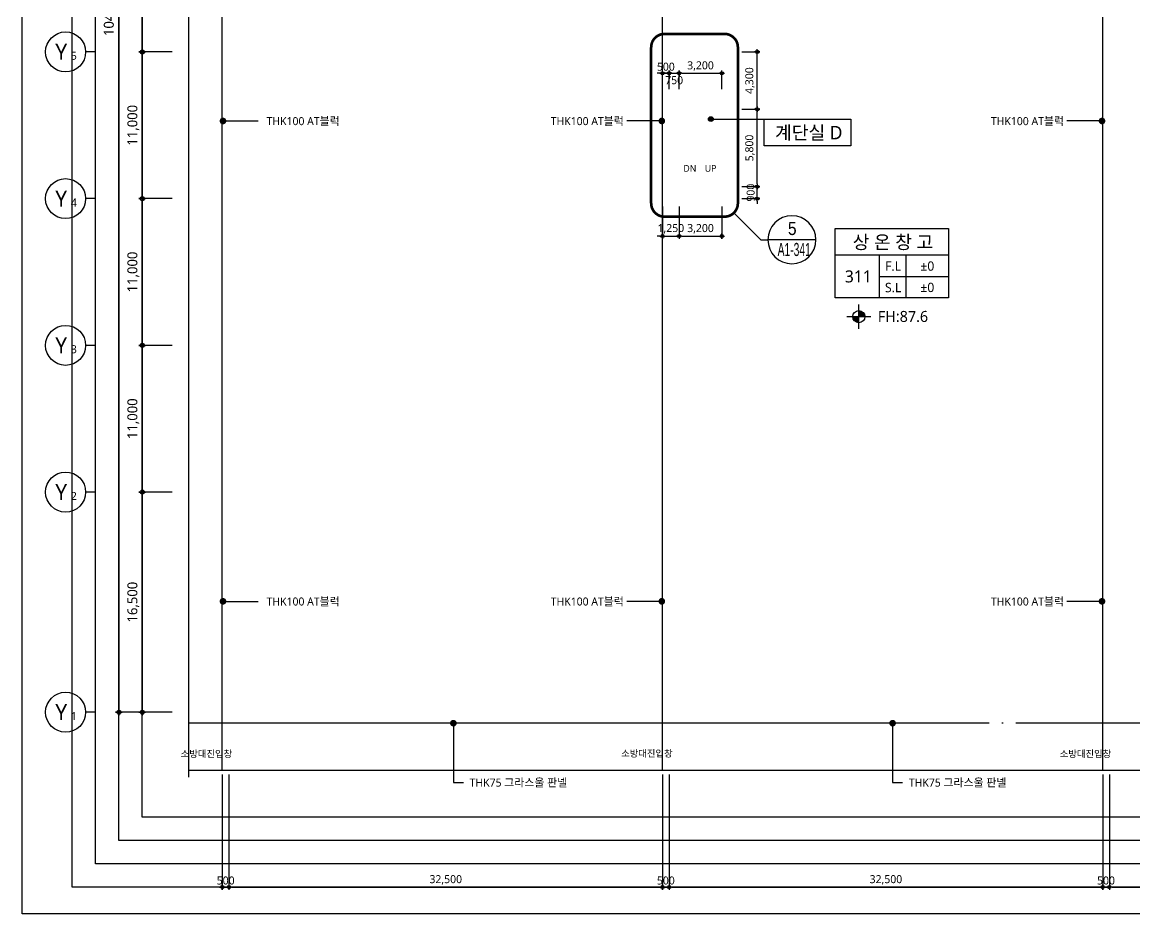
# Model space of a CAD drawing. Header units: millimetres. Extents: x 45782458 to 46215946, y 191740 to 1509539.
# Drawn here: x 46006272 to 46089677, y 623740 to 690576 of the extents above; entities that cross this region are included whole.
import ezdxf
from ezdxf.enums import TextEntityAlignment as Align

# ---------------------------------------------------------------- set-up
doc = ezdxf.new("R2010")
doc.units = ezdxf.units.MM
doc.header["$LTSCALE"] = 1000
doc.header["$MEASUREMENT"] = 0
doc.header["$PDSIZE"] = -10
doc.linetypes.add('CEN', pattern=[62, 60, -1, 0, -1])
doc.linetypes.add('SYM$0$DASHDOT', pattern=[1, 0.5, -0.25, 0, -0.25])
doc.layers.get('0').update_dxf_attribs({"linetype": 'CONTINUOUS'})
doc.layers.get('Defpoints').update_dxf_attribs({"color": 171, "linetype": 'CONTINUOUS'})
for name, color, linetype in [('Center(AR)', 30, 'CEN'), ('DIM', 7, 'CONTINUOUS'), ('LED', 7, 'CONTINUOUS'), ('NDIM', 7, 'CONTINUOUS'), ('SYM', 7, 'CONTINUOUS'), ('SYM(AXIS)', 7, 'CONTINUOUS'), ('SYMBOL', 7, 'CONTINUOUS'), ('TEXT(AXIS)', 2, 'CONTINUOUS'), ('TEXT(MIN)', 7, 'CONTINUOUS'), ('TEXT(실명)', 3, 'CONTINUOUS'), ('TEXT-기입', 6, 'CONTINUOUS'), ('TITLE', 7, 'CONTINUOUS'), ('구간정리', 6, 'CONTINUOUS'), ('구간정리-TEXT', 3, 'CONTINUOUS')]:
    doc.layers.add(name, color=color, linetype=linetype)
doc.styles.add('CGS', font='cgse', dxfattribs={"bigfont": 'cgs'})
doc.styles.add('SYM$0$ARIAL', font='arial.ttf')
doc.styles.add('SYM$0$돋움', font='', dxfattribs={"width": 0.9})
doc.styles.add('TE', font='malgun_0.ttf')
doc.styles.add('나눔바른고딕', font='NanumBarunGothic.ttf')
doc.styles.get('SYM$0$돋움').set_extended_font_data('Dotum')
doc.dimstyles.new('BA', dxfattribs={"dimscale": 500, "dimtxt": 3, "dimasz": 1, "dimexe": 1, "dimexo": 5, "dimgap": 0.9, "dimtad": 1, "dimdec": 0, "dimdsep": 46, "dimlunit": 6, "dimtxsty": 'TE', "dimblk": 'DDD', "dimcen": 2.5, "dimclrd": 256, "dimclre": 256, "dimclrt": 3, "dimazin": 2, "dimtfac": 1, "dimtdec": 0, "dimtix": 1, "dimtmove": 2, "dimatfit": 3, "dimldrblk": 'DDD', "dimfxl": 1, "dimtolj": 1, "dimtzin": 0, "dimarcsym": 2})
doc.dimstyles.new('NDIM 1200', dxfattribs={"dimscale": 500, "dimtxt": 3, "dimasz": 1, "dimexe": 2, "dimexo": 2, "dimgap": 1, "dimtad": 1, "dimdec": 0, "dimdsep": 46, "dimtxsty": 'CGS', "dimblk": 'DOT0', "dimcen": 1, "dimdle": 8, "dimclrd": 2, "dimclre": 2, "dimclrt": 2, "dimadec": 0, "dimazin": 0, "dimtfac": 1, "dimtdec": 0, "dimtix": 1, "dimtmove": 2, "dimatfit": 3, "dimldrblk": 'DOT0', "dimfxl": 1, "dimtolj": 1, "dimtzin": 0, "dimlwd": -1, "dimlwe": -1, "dimarcsym": 0})

# ---------------------------------------------------------------- blocks, each defined once
blk = doc.blocks.new('A$C2F20087E')
at = {"layer": 'SYM(AXIS)'}
blk.add_line((600, 0), (600, 300), dxfattribs=at)
blk.add_circle((600, 900), 600, dxfattribs=at)
blk = doc.blocks.new('DDD')
at = {"layer": 'DIM', "color": 0}
for p, q in [((-1, 0), (1, 0)), ((0, -1), (0, 1))]:
    blk.add_line(p, q, dxfattribs=at)
for radius in [0.6, 0.3]:
    blk.add_circle((0, 0), radius, dxfattribs=at)
blk = doc.blocks.new('*D369')
at = {"layer": 'Defpoints', "color": 0, "ltscale": 0.4, "transparency": 16777216}
for p in [(46018772, 655351), (46015272, 638851), (46018772, 638851)]:
    blk.add_point(p, dxfattribs=at)
at = {"layer": 'NDIM', "lineweight": -2, "ltscale": 0.4, "transparency": 16777216}
for p, q in [((46017522, 655351), (46015022, 655351)), ((46015272, 655101), (46015272, 639101)), ((46017522, 638851), (46015022, 638851))]:
    blk.add_line(p, q, dxfattribs=at)
at = {"layer": 'NDIM', "lineweight": -2, "ltscale": 0.4, "transparency": 16777216, "xscale": 250, "yscale": 250, "zscale": 250}
for p, rotation in [((46015272, 655351), 90), ((46015272, 638851), 270)]:
    blk.add_blockref('DDD', p, dxfattribs=dict(at, rotation=rotation))
at = {"layer": 'NDIM', "color": 3, "ltscale": 0.4, "transparency": 16777216, "insert": (46014595, 647101), "char_height": 750, "attachment_point": 5, "rotation": 90, "style": 'TE'}
blk.add_mtext('\\A1;16,500', dxfattribs=at)
blk = doc.blocks.new('*D370')
at = {"layer": 'Defpoints', "color": 0, "ltscale": 0.4, "transparency": 16777216}
for p in [(46018772, 666351), (46015272, 655351), (46018772, 655351)]:
    blk.add_point(p, dxfattribs=at)
at = {"layer": 'NDIM', "lineweight": -2, "ltscale": 0.4, "transparency": 16777216}
for p, q in [((46017522, 666351), (46015022, 666351)), ((46015272, 666101), (46015272, 655601)), ((46017522, 655351), (46015022, 655351))]:
    blk.add_line(p, q, dxfattribs=at)
at = {"layer": 'NDIM', "lineweight": -2, "ltscale": 0.4, "transparency": 16777216, "xscale": 250, "yscale": 250, "zscale": 250}
for p, rotation in [((46015272, 666351), 90), ((46015272, 655351), 270)]:
    blk.add_blockref('DDD', p, dxfattribs=dict(at, rotation=rotation))
at = {"layer": 'NDIM', "color": 3, "ltscale": 0.4, "transparency": 16777216, "insert": (46014595, 660851), "char_height": 750, "attachment_point": 5, "rotation": 90, "style": 'TE'}
blk.add_mtext('\\A1;11,000', dxfattribs=at)
blk = doc.blocks.new('*D371')
at = {"layer": 'Defpoints', "color": 0, "ltscale": 0.4, "transparency": 16777216}
for p in [(46018772, 677351), (46015272, 666351), (46018772, 666351)]:
    blk.add_point(p, dxfattribs=at)
at = {"layer": 'NDIM', "lineweight": -2, "ltscale": 0.4, "transparency": 16777216}
for p, q in [((46017522, 677351), (46015022, 677351)), ((46015272, 677101), (46015272, 666601)), ((46017522, 666351), (46015022, 666351))]:
    blk.add_line(p, q, dxfattribs=at)
at = {"layer": 'NDIM', "lineweight": -2, "ltscale": 0.4, "transparency": 16777216, "xscale": 250, "yscale": 250, "zscale": 250}
for p, rotation in [((46015272, 677351), 90), ((46015272, 666351), 270)]:
    blk.add_blockref('DDD', p, dxfattribs=dict(at, rotation=rotation))
at = {"layer": 'NDIM', "color": 3, "ltscale": 0.4, "transparency": 16777216, "insert": (46014595, 671851), "char_height": 750, "attachment_point": 5, "rotation": 90, "style": 'TE'}
blk.add_mtext('\\A1;11,000', dxfattribs=at)
blk = doc.blocks.new('*D372')
at = {"layer": 'Defpoints', "color": 0, "ltscale": 0.4, "transparency": 16777216}
for p in [(46018772, 688351), (46015272, 677351), (46018772, 677351)]:
    blk.add_point(p, dxfattribs=at)
at = {"layer": 'NDIM', "lineweight": -2, "ltscale": 0.4, "transparency": 16777216}
for p, q in [((46017522, 688351), (46015022, 688351)), ((46015272, 688101), (46015272, 677601)), ((46017522, 677351), (46015022, 677351))]:
    blk.add_line(p, q, dxfattribs=at)
at = {"layer": 'NDIM', "lineweight": -2, "ltscale": 0.4, "transparency": 16777216, "xscale": 250, "yscale": 250, "zscale": 250}
for p, rotation in [((46015272, 688351), 90), ((46015272, 677351), 270)]:
    blk.add_blockref('DDD', p, dxfattribs=dict(at, rotation=rotation))
at = {"layer": 'NDIM', "color": 3, "ltscale": 0.4, "transparency": 16777216, "insert": (46014595, 682851), "char_height": 750, "attachment_point": 5, "rotation": 90, "style": 'TE'}
blk.add_mtext('\\A1;11,000', dxfattribs=at)
blk = doc.blocks.new('*D373')
at = {"layer": 'Defpoints', "color": 0, "ltscale": 0.4, "transparency": 16777216}
for p in [(46018772, 699351), (46015272, 688351), (46018772, 688351)]:
    blk.add_point(p, dxfattribs=at)
at = {"layer": 'NDIM', "lineweight": -2, "ltscale": 0.4, "transparency": 16777216}
for p, q in [((46017522, 699351), (46015022, 699351)), ((46015272, 699101), (46015272, 688601)), ((46017522, 688351), (46015022, 688351))]:
    blk.add_line(p, q, dxfattribs=at)
at = {"layer": 'NDIM', "lineweight": -2, "ltscale": 0.4, "transparency": 16777216, "xscale": 250, "yscale": 250, "zscale": 250}
for p, rotation in [((46015272, 699351), 90), ((46015272, 688351), 270)]:
    blk.add_blockref('DDD', p, dxfattribs=dict(at, rotation=rotation))
at = {"layer": 'NDIM', "color": 3, "ltscale": 0.4, "transparency": 16777216, "insert": (46014595, 693851), "char_height": 750, "attachment_point": 5, "rotation": 90, "style": 'TE'}
blk.add_mtext('\\A1;11,000', dxfattribs=at)
blk = doc.blocks.new('*D377')
at = {"layer": 'Defpoints', "color": 0, "ltscale": 0.4, "transparency": 16777216}
for p in [(46018772, 743401), (46013522, 638851), (46018772, 638851)]:
    blk.add_point(p, dxfattribs=at)
at = {"layer": 'NDIM', "lineweight": -2, "ltscale": 0.4, "transparency": 16777216}
for p, q in [((46017522, 743401), (46013272, 743401)), ((46013522, 743151), (46013522, 639101)), ((46017522, 638851), (46013272, 638851))]:
    blk.add_line(p, q, dxfattribs=at)
at = {"layer": 'NDIM', "lineweight": -2, "ltscale": 0.4, "transparency": 16777216, "xscale": 250, "yscale": 250, "zscale": 250}
for p, rotation in [((46013522, 743401), 90), ((46013522, 638851), 270)]:
    blk.add_blockref('DDD', p, dxfattribs=dict(at, rotation=rotation))
at = {"layer": 'NDIM', "color": 3, "ltscale": 0.4, "transparency": 16777216, "insert": (46012828, 691351), "char_height": 750, "attachment_point": 5, "rotation": 90, "style": 'TE'}
blk.add_mtext('\\A1;104,550', dxfattribs=at)
blk = doc.blocks.new('A$C51E23882')
at = {"layer": 'TITLE'}
blk.add_lwpolyline([(8500, 0), (0, 0), (0, 5200), (8500, 5200)], close=True, dxfattribs=at)
for points in [[(8500, 3200), (0, 3200)], [(3300, 3200), (3300, 0)], [(5300, 3200), (5300, 0)], [(3300, 1600), (8500, 1600)]]:
    blk.add_lwpolyline(points, dxfattribs=at)
at = {"layer": 'TITLE', "style": '나눔바른고딕'}
for s, p in [('F.L', (4352, 2378)), ('S.L', (4352, 778))]:
    blk.add_text(s, height=700, dxfattribs=at).set_placement(p, align=Align.MIDDLE)
blk = doc.blocks.new('level')
at = {"layer": 'SYMBOL'}
for p, q in [((0, 4320), (0, -4320)), ((-4320, 0), (4320, 0))]:
    blk.add_line(p, q, dxfattribs=at)
blk.add_circle((0, 0), 2160, dxfattribs=at)
for points in [[(-2160, 0), (0, 2160), (-2127, 381), (-376, 2126)], [(-2127, 381), (-376, 2126), (-2030, 748), (-738, 2029)], [(-2030, 748), (-738, 2029), (-1859, 1104), (-1089, 1863)], [(-1859, 1104), (-1089, 1863), (-1659, 1388), (-1386, 1658)], [(0, -2160), (2160, 0), (381, -2127), (2126, -376)], [(381, -2127), (2126, -376), (748, -2030), (2029, -738)], [(748, -2030), (2029, -738), (1104, -1859), (1863, -1089)], [(1104, -1859), (1863, -1089), (1388, -1659), (1658, -1386)]]:
    blk.add_solid(points, dxfattribs=at)
at = {"layer": 'SYMBOL', "linetype": 'Continuous'}
for points in [[(0, 2160), (-2160, 0), (0, 0)], [(2160, 0), (0, 0), (0, -2160)]]:
    blk.add_solid(points, dxfattribs=at)
blk = doc.blocks.new('A$C31C7260E')
at = {"layer": 'TITLE'}
for points in [[(0, 0), (0, 4000), (13000, 4000), (13000, 0)], [(13000, 0), (0, 0)]]:
    blk.add_lwpolyline(points, dxfattribs=at)
blk = doc.blocks.new('*D846')
at = {"layer": 'Defpoints', "color": 0, "ltscale": 0.4, "transparency": 16777216}
for p in [(46054272, 677051), (46055522, 677051), (46055522, 674551)]:
    blk.add_point(p, dxfattribs=at)
at = {"layer": 'NDIM', "lineweight": -2, "ltscale": 0.4, "transparency": 16777216}
for p, q in [((46054272, 676751), (46054272, 674351)), ((46055522, 676751), (46055522, 674351)), ((46054072, 674551), (46053872, 674551)), ((46054272, 674551), (46055522, 674551)), ((46055722, 674551), (46055922, 674551))]:
    blk.add_line(p, q, dxfattribs=at)
at = {"layer": 'NDIM', "lineweight": -2, "ltscale": 0.4, "transparency": 16777216, "xscale": 200, "yscale": 200, "zscale": 200}
blk.add_blockref('DDD', (46054272, 674551), dxfattribs=at)
at = {"layer": 'NDIM', "lineweight": -2, "ltscale": 0.4, "transparency": 16777216, "xscale": 200, "yscale": 200, "zscale": 200, "rotation": 180}
blk.add_blockref('DDD', (46055522, 674551), dxfattribs=at)
at = {"layer": 'NDIM', "color": 3, "ltscale": 0.4, "transparency": 16777216, "insert": (46054897, 675093), "char_height": 600, "attachment_point": 5, "style": 'TE'}
blk.add_mtext('\\A1;1,250', dxfattribs=at)
blk = doc.blocks.new('*D847')
at = {"layer": 'Defpoints', "color": 0, "ltscale": 0.4, "transparency": 16777216}
for p in [(46055522, 677051), (46058722, 677051), (46058722, 674551)]:
    blk.add_point(p, dxfattribs=at)
at = {"layer": 'NDIM', "lineweight": -2, "ltscale": 0.4, "transparency": 16777216}
for p, q in [((46055522, 676751), (46055522, 674351)), ((46058722, 676751), (46058722, 674351)), ((46055722, 674551), (46058522, 674551))]:
    blk.add_line(p, q, dxfattribs=at)
at = {"layer": 'NDIM', "lineweight": -2, "ltscale": 0.4, "transparency": 16777216, "xscale": 200, "yscale": 200, "zscale": 200, "rotation": 180}
blk.add_blockref('DDD', (46055522, 674551), dxfattribs=at)
at = {"layer": 'NDIM', "lineweight": -2, "ltscale": 0.4, "transparency": 16777216, "xscale": 200, "yscale": 200, "zscale": 200}
blk.add_blockref('DDD', (46058722, 674551), dxfattribs=at)
at = {"layer": 'NDIM', "color": 3, "ltscale": 0.4, "transparency": 16777216, "insert": (46057122, 675092), "char_height": 600, "attachment_point": 5, "style": 'TE'}
blk.add_mtext('\\A1;3,200', dxfattribs=at)
blk = doc.blocks.new('*D848')
at = {"layer": 'Defpoints', "color": 0, "ltscale": 0.4, "transparency": 16777216}
for p in [(46054772, 686751), (46054272, 685251), (46054772, 685251)]:
    blk.add_point(p, dxfattribs=at)
at = {"layer": 'NDIM', "lineweight": -2, "ltscale": 0.4, "transparency": 16777216}
for p, q in [((46054072, 686751), (46053872, 686751)), ((46054272, 685551), (46054272, 686951)), ((46054272, 686751), (46054772, 686751)), ((46054772, 685551), (46054772, 686951)), ((46054972, 686751), (46055172, 686751))]:
    blk.add_line(p, q, dxfattribs=at)
at = {"layer": 'NDIM', "lineweight": -2, "ltscale": 0.4, "transparency": 16777216, "xscale": 200, "yscale": 200, "zscale": 200}
blk.add_blockref('DDD', (46054272, 686751), dxfattribs=at)
at = {"layer": 'NDIM', "lineweight": -2, "ltscale": 0.4, "transparency": 16777216, "xscale": 200, "yscale": 200, "zscale": 200, "rotation": 180}
blk.add_blockref('DDD', (46054772, 686751), dxfattribs=at)
at = {"layer": 'NDIM', "color": 3, "ltscale": 0.4, "transparency": 16777216, "insert": (46054522, 687241), "char_height": 600, "attachment_point": 5, "style": 'TE'}
blk.add_mtext('\\A1;500', dxfattribs=at)
blk = doc.blocks.new('*D849')
at = {"layer": 'Defpoints', "color": 0, "ltscale": 0.4, "transparency": 16777216}
for p in [(46058722, 686751), (46055522, 685251), (46058722, 685251)]:
    blk.add_point(p, dxfattribs=at)
at = {"layer": 'NDIM', "lineweight": -2, "ltscale": 0.4, "transparency": 16777216}
for p, q in [((46055522, 685551), (46055522, 686951)), ((46055722, 686751), (46058522, 686751)), ((46058722, 685551), (46058722, 686951))]:
    blk.add_line(p, q, dxfattribs=at)
at = {"layer": 'NDIM', "lineweight": -2, "ltscale": 0.4, "transparency": 16777216, "xscale": 200, "yscale": 200, "zscale": 200, "rotation": 180}
blk.add_blockref('DDD', (46055522, 686751), dxfattribs=at)
at = {"layer": 'NDIM', "lineweight": -2, "ltscale": 0.4, "transparency": 16777216, "xscale": 200, "yscale": 200, "zscale": 200}
blk.add_blockref('DDD', (46058722, 686751), dxfattribs=at)
at = {"layer": 'NDIM', "color": 3, "ltscale": 0.4, "transparency": 16777216, "insert": (46057122, 687292), "char_height": 600, "attachment_point": 5, "style": 'TE'}
blk.add_mtext('\\A1;3,200', dxfattribs=at)
blk = doc.blocks.new('*D850')
at = {"layer": 'Defpoints', "color": 0, "ltscale": 0.4, "transparency": 16777216}
for p in [(46055522, 686751), (46054772, 685251), (46055522, 685251)]:
    blk.add_point(p, dxfattribs=at)
at = {"layer": 'NDIM', "lineweight": -2, "ltscale": 0.4, "transparency": 16777216}
for p, q in [((46054572, 686751), (46054372, 686751)), ((46054772, 685551), (46054772, 686951)), ((46054772, 686751), (46055522, 686751)), ((46055522, 685551), (46055522, 686951)), ((46055722, 686751), (46055922, 686751))]:
    blk.add_line(p, q, dxfattribs=at)
at = {"layer": 'NDIM', "lineweight": -2, "ltscale": 0.4, "transparency": 16777216, "xscale": 200, "yscale": 200, "zscale": 200}
blk.add_blockref('DDD', (46054772, 686751), dxfattribs=at)
at = {"layer": 'NDIM', "lineweight": -2, "ltscale": 0.4, "transparency": 16777216, "xscale": 200, "yscale": 200, "zscale": 200, "rotation": 180}
blk.add_blockref('DDD', (46055522, 686751), dxfattribs=at)
at = {"layer": 'NDIM', "color": 3, "ltscale": 0.4, "transparency": 16777216, "insert": (46055147, 686230), "char_height": 600, "attachment_point": 5, "style": 'TE'}
blk.add_mtext('\\A1;750', dxfattribs=at)
blk = doc.blocks.new('*D851')
at = {"layer": 'Defpoints', "color": 0, "ltscale": 0.4, "transparency": 16777216}
for p in [(46059922, 684051), (46061372, 684051), (46059922, 678251)]:
    blk.add_point(p, dxfattribs=at)
at = {"layer": 'NDIM', "lineweight": -2, "ltscale": 0.4, "transparency": 16777216}
for p, q in [((46060222, 684051), (46061572, 684051)), ((46061372, 678451), (46061372, 683851)), ((46060222, 678251), (46061572, 678251))]:
    blk.add_line(p, q, dxfattribs=at)
at = {"layer": 'NDIM', "lineweight": -2, "ltscale": 0.4, "transparency": 16777216, "xscale": 200, "yscale": 200, "zscale": 200}
for p, rotation in [((46061372, 684051), 90), ((46061372, 678251), 270)]:
    blk.add_blockref('DDD', p, dxfattribs=dict(at, rotation=rotation))
at = {"layer": 'NDIM', "color": 3, "ltscale": 0.4, "transparency": 16777216, "insert": (46060832, 681151), "char_height": 600, "attachment_point": 5, "rotation": 90, "style": 'TE'}
blk.add_mtext('\\A1;5,800', dxfattribs=at)
blk = doc.blocks.new('*D852')
at = {"layer": 'Defpoints', "color": 0, "ltscale": 0.4, "transparency": 16777216}
for p in [(46059922, 678251), (46061372, 678251), (46059922, 677351)]:
    blk.add_point(p, dxfattribs=at)
at = {"layer": 'NDIM', "lineweight": -2, "ltscale": 0.4, "transparency": 16777216}
for p, q in [((46060222, 678251), (46061572, 678251)), ((46061372, 678451), (46061372, 678651)), ((46061372, 677351), (46061372, 678251)), ((46060222, 677351), (46061572, 677351)), ((46061372, 677151), (46061372, 676951))]:
    blk.add_line(p, q, dxfattribs=at)
at = {"layer": 'NDIM', "lineweight": -2, "ltscale": 0.4, "transparency": 16777216, "xscale": 200, "yscale": 200, "zscale": 200}
for p, rotation in [((46061372, 678251), 270), ((46061372, 677351), 90)]:
    blk.add_blockref('DDD', p, dxfattribs=dict(at, rotation=rotation))
at = {"layer": 'NDIM', "color": 3, "ltscale": 0.4, "transparency": 16777216, "insert": (46060882, 677801), "char_height": 600, "attachment_point": 5, "rotation": 90, "style": 'TE'}
blk.add_mtext('\\A1;900', dxfattribs=at)
blk = doc.blocks.new('*D853')
at = {"layer": 'Defpoints', "color": 0, "ltscale": 0.4, "transparency": 16777216}
for p in [(46059922, 688351), (46061372, 688351), (46059922, 684051)]:
    blk.add_point(p, dxfattribs=at)
at = {"layer": 'NDIM', "lineweight": -2, "ltscale": 0.4, "transparency": 16777216}
for p, q in [((46060222, 688351), (46061572, 688351)), ((46061372, 684251), (46061372, 688151)), ((46060222, 684051), (46061572, 684051))]:
    blk.add_line(p, q, dxfattribs=at)
at = {"layer": 'NDIM', "lineweight": -2, "ltscale": 0.4, "transparency": 16777216, "xscale": 200, "yscale": 200, "zscale": 200}
for p, rotation in [((46061372, 688351), 90), ((46061372, 684051), 270)]:
    blk.add_blockref('DDD', p, dxfattribs=dict(at, rotation=rotation))
at = {"layer": 'NDIM', "color": 3, "ltscale": 0.4, "transparency": 16777216, "insert": (46060832, 686201), "char_height": 600, "attachment_point": 5, "rotation": 90, "style": 'TE'}
blk.add_mtext('\\A1;4,300', dxfattribs=at)
blk = doc.blocks.new('DOT0')
blk.add_line((-3, 0), (3, 0))
at = {"color": 6}
blk.add_circle((0, 0), 0.75, dxfattribs=at)
blk = doc.blocks.new('*D1205')
at = {"layer": 'Defpoints', "color": 0, "ltscale": 0.4, "transparency": 16777216}
for p in [(46021772, 634490), (46054272, 634490), (46054272, 625740)]:
    blk.add_point(p, dxfattribs=at)
at = {"layer": 'NDIM', "lineweight": -2, "ltscale": 0.4, "transparency": 16777216}
for p, q in [((46021772, 634190), (46021772, 625540)), ((46054272, 634190), (46054272, 625540)), ((46021972, 625740), (46054072, 625740))]:
    blk.add_line(p, q, dxfattribs=at)
at = {"layer": 'NDIM', "lineweight": -2, "ltscale": 0.4, "transparency": 16777216, "xscale": 200, "yscale": 200, "zscale": 200, "rotation": 180}
blk.add_blockref('DDD', (46021772, 625740), dxfattribs=at)
at = {"layer": 'NDIM', "lineweight": -2, "ltscale": 0.4, "transparency": 16777216, "xscale": 200, "yscale": 200, "zscale": 200}
blk.add_blockref('DDD', (46054272, 625740), dxfattribs=at)
at = {"layer": 'NDIM', "color": 3, "ltscale": 0.4, "transparency": 16777216, "insert": (46038022, 626280), "char_height": 600, "attachment_point": 5, "style": 'TE'}
blk.add_mtext('\\A1;32,500', dxfattribs=at)
blk = doc.blocks.new('*D1206')
at = {"layer": 'Defpoints', "color": 0, "ltscale": 0.4, "transparency": 16777216}
for p in [(46021272, 634490), (46021772, 634490), (46021772, 625740)]:
    blk.add_point(p, dxfattribs=at)
at = {"layer": 'NDIM', "lineweight": -2, "ltscale": 0.4, "transparency": 16777216}
for p, q in [((46021272, 634190), (46021272, 625540)), ((46021772, 634190), (46021772, 625540)), ((46021072, 625740), (46020872, 625740)), ((46021272, 625740), (46021772, 625740)), ((46021972, 625740), (46022172, 625740))]:
    blk.add_line(p, q, dxfattribs=at)
at = {"layer": 'NDIM', "lineweight": -2, "ltscale": 0.4, "transparency": 16777216, "xscale": 200, "yscale": 200, "zscale": 200}
blk.add_blockref('DDD', (46021272, 625740), dxfattribs=at)
at = {"layer": 'NDIM', "lineweight": -2, "ltscale": 0.4, "transparency": 16777216, "xscale": 200, "yscale": 200, "zscale": 200, "rotation": 180}
blk.add_blockref('DDD', (46021772, 625740), dxfattribs=at)
at = {"layer": 'NDIM', "color": 3, "ltscale": 0.4, "transparency": 16777216, "insert": (46021522, 626230), "char_height": 600, "attachment_point": 5, "style": 'TE'}
blk.add_mtext('\\A1;500', dxfattribs=at)
blk = doc.blocks.new('*D1207')
at = {"layer": 'Defpoints', "color": 0, "ltscale": 0.4, "transparency": 16777216}
for p in [(46054772, 634490), (46087272, 634490), (46087272, 625740)]:
    blk.add_point(p, dxfattribs=at)
at = {"layer": 'NDIM', "lineweight": -2, "ltscale": 0.4, "transparency": 16777216}
for p, q in [((46054772, 634190), (46054772, 625540)), ((46087272, 634190), (46087272, 625540)), ((46054972, 625740), (46087072, 625740))]:
    blk.add_line(p, q, dxfattribs=at)
at = {"layer": 'NDIM', "lineweight": -2, "ltscale": 0.4, "transparency": 16777216, "xscale": 200, "yscale": 200, "zscale": 200, "rotation": 180}
blk.add_blockref('DDD', (46054772, 625740), dxfattribs=at)
at = {"layer": 'NDIM', "lineweight": -2, "ltscale": 0.4, "transparency": 16777216, "xscale": 200, "yscale": 200, "zscale": 200}
blk.add_blockref('DDD', (46087272, 625740), dxfattribs=at)
at = {"layer": 'NDIM', "color": 3, "ltscale": 0.4, "transparency": 16777216, "insert": (46071022, 626280), "char_height": 600, "attachment_point": 5, "style": 'TE'}
blk.add_mtext('\\A1;32,500', dxfattribs=at)
blk = doc.blocks.new('*D1208')
at = {"layer": 'Defpoints', "color": 0, "ltscale": 0.4, "transparency": 16777216}
for p in [(46054272, 634490), (46054772, 634490), (46054772, 625740)]:
    blk.add_point(p, dxfattribs=at)
at = {"layer": 'NDIM', "lineweight": -2, "ltscale": 0.4, "transparency": 16777216}
for p, q in [((46054272, 634190), (46054272, 625540)), ((46054772, 634190), (46054772, 625540)), ((46054072, 625740), (46053872, 625740)), ((46054272, 625740), (46054772, 625740)), ((46054972, 625740), (46055172, 625740))]:
    blk.add_line(p, q, dxfattribs=at)
at = {"layer": 'NDIM', "lineweight": -2, "ltscale": 0.4, "transparency": 16777216, "xscale": 200, "yscale": 200, "zscale": 200}
blk.add_blockref('DDD', (46054272, 625740), dxfattribs=at)
at = {"layer": 'NDIM', "lineweight": -2, "ltscale": 0.4, "transparency": 16777216, "xscale": 200, "yscale": 200, "zscale": 200, "rotation": 180}
blk.add_blockref('DDD', (46054772, 625740), dxfattribs=at)
at = {"layer": 'NDIM', "color": 3, "ltscale": 0.4, "transparency": 16777216, "insert": (46054522, 626230), "char_height": 600, "attachment_point": 5, "style": 'TE'}
blk.add_mtext('\\A1;500', dxfattribs=at)
blk = doc.blocks.new('*D1199')
at = {"layer": 'Defpoints', "color": 0, "ltscale": 0.4, "transparency": 16777216}
for p in [(46087772, 634490), (46121322, 634490), (46121322, 625740)]:
    blk.add_point(p, dxfattribs=at)
at = {"layer": 'NDIM', "lineweight": -2, "ltscale": 0.4, "transparency": 16777216}
for p, q in [((46087772, 634190), (46087772, 625540)), ((46121322, 634190), (46121322, 625540)), ((46087972, 625740), (46121122, 625740))]:
    blk.add_line(p, q, dxfattribs=at)
at = {"layer": 'NDIM', "lineweight": -2, "ltscale": 0.4, "transparency": 16777216, "xscale": 200, "yscale": 200, "zscale": 200, "rotation": 180}
blk.add_blockref('DDD', (46087772, 625740), dxfattribs=at)
at = {"layer": 'NDIM', "lineweight": -2, "ltscale": 0.4, "transparency": 16777216, "xscale": 200, "yscale": 200, "zscale": 200}
blk.add_blockref('DDD', (46121322, 625740), dxfattribs=at)
at = {"layer": 'NDIM', "color": 3, "ltscale": 0.4, "transparency": 16777216, "insert": (46104547, 626280), "char_height": 600, "attachment_point": 5, "style": 'TE'}
blk.add_mtext('\\A1;33,550', dxfattribs=at)
blk = doc.blocks.new('*D1200')
at = {"layer": 'Defpoints', "color": 0, "ltscale": 0.4, "transparency": 16777216}
for p in [(46087272, 634490), (46087772, 634490), (46087772, 625740)]:
    blk.add_point(p, dxfattribs=at)
at = {"layer": 'NDIM', "lineweight": -2, "ltscale": 0.4, "transparency": 16777216}
for p, q in [((46087272, 634190), (46087272, 625540)), ((46087772, 634190), (46087772, 625540)), ((46087072, 625740), (46086872, 625740)), ((46087272, 625740), (46087772, 625740)), ((46087972, 625740), (46088172, 625740))]:
    blk.add_line(p, q, dxfattribs=at)
at = {"layer": 'NDIM', "lineweight": -2, "ltscale": 0.4, "transparency": 16777216, "xscale": 200, "yscale": 200, "zscale": 200}
blk.add_blockref('DDD', (46087272, 625740), dxfattribs=at)
at = {"layer": 'NDIM', "lineweight": -2, "ltscale": 0.4, "transparency": 16777216, "xscale": 200, "yscale": 200, "zscale": 200, "rotation": 180}
blk.add_blockref('DDD', (46087772, 625740), dxfattribs=at)
at = {"layer": 'NDIM', "color": 3, "ltscale": 0.4, "transparency": 16777216, "insert": (46087522, 626230), "char_height": 600, "attachment_point": 5, "style": 'TE'}
blk.add_mtext('\\A1;500', dxfattribs=at)
blk = doc.blocks.new('SYM$0$det-tar-wi')
at = {"layer": '구간정리', "ltscale": 0.2}
blk.add_line((0, 0), (11, 0), dxfattribs=at)
blk.add_circle((5.5, 0), 5.5, dxfattribs=at)
at = {"layer": '구간정리-TEXT', "color": 3, "style": 'SYM$0$ARIAL'}
blk.add_attdef('2', text='', height=3, dxfattribs=at).set_placement((5.5, 2.58), align=Align.MIDDLE_CENTER)
at = {"layer": '구간정리-TEXT', "color": 3, "style": 'SYM$0$ARIAL', "width": 0.6}
blk.add_attdef('A1.00', text='', height=3, dxfattribs=at).set_placement((5.57, -2.22), align=Align.MIDDLE_CENTER)

msp = doc.modelspace()

# ---------------------------------------------------------------- hatches: boundary and pattern name
at = {"layer": 'LED'}
h = msp.add_hatch(color=256, dxfattribs=at)
h.dxf.hatch_style = 1
edge = h.paths.add_edge_path()
edge.add_arc((46057897.3, 683316.3), 180, 180, 540, ccw=False)

# ---------------------------------------------------------------- linework, layer by layer
at = {"ltscale": 10000}
msp.add_lwpolyline([(46057897.3, 683316.3), (46061897.3, 683316.3)], dxfattribs=at)
at = {"layer": 'Center(AR)'}
for p, q in [((46021272.3, 634490.2), (46021272.3, 717888.8)), ((46054272.3, 634490.2), (46054272.3, 717888.8)), ((46087272.3, 634490.2), (46087272.3, 717888.8)), ((46018772.3, 638063.8), (46121822.3, 638063.8))]:
    msp.add_line(p, q, dxfattribs=at)
at = {"layer": 'Defpoints'}
for points in [[(46182972.3, 623740.2), (46006272.3, 623740.2), (46006272.3, 761440.2), (46182972.3, 761440.2)], [(46180972.3, 625740.2), (46010022.3, 625740.2), (46010022.3, 759440.2), (46180972.3, 759440.2)], [(46179222.3, 627490.2), (46011772.3, 627490.2), (46011772.3, 757690.2), (46179222.3, 757690.2)], [(46177472.3, 629240.2), (46013522.3, 629240.2), (46013522.3, 755940.2), (46177472.3, 755940.2)], [(46175722.3, 630990.2), (46015272.3, 630990.2), (46015272.3, 754190.2), (46175722.3, 754190.2)], [(46172222.3, 634490.2), (46018772.3, 634490.2), (46018772.3, 750690.2), (46172222.3, 750690.2)], [(46143042.2, 634490.2), (46018772.3, 634490.2), (46018772.3, 750690.2), (46143042.2, 750690.2)]]:
    msp.add_lwpolyline(points, close=True, dxfattribs=at)
at = {"layer": 'LED', "ltscale": 10000}
for p, q in [((46038592.7, 633589.7), (46039346.8, 633589.7)), ((46071521.1, 633589.7), (46072275.2, 633589.7))]:
    msp.add_line(p, q, dxfattribs=at)
at = {"layer": 'LED'}
msp.add_circle((46057897.3, 683316.3), 180, dxfattribs=at)
at = {"layer": 'SYM', "color": 8}
msp.add_lwpolyline([(46018772.3, 633990.2), (46018772.4, 692490.2), (46018572.3, 692590.2), (46018972.3, 692590.2), (46018772.3, 692690.2), (46018772.3, 751190.2)], dxfattribs=at)
at = {"layer": '구간정리', "linetype": 'SYM$0$DASHDOT', "ltscale": 2, "const_width": 200}
msp.add_lwpolyline([(46054422.3, 676001.3), (46058922.3, 676001.3, 0.4142136), (46059922.3, 677001.3), (46059922.3, 688701.3, 0.4142136), (46058922.3, 689701.3), (46054422.3, 689701.3, 0.4142136), (46053422.3, 688701.3), (46053422.3, 677001.3, 0.4142136)], format="xyb", close=True, dxfattribs=at)
at = {"layer": '구간정리', "ltscale": 0.2}
msp.add_lwpolyline([(46059629.4, 676294.2), (46061654.3, 674269.3), (46062172.3, 674269.3)], dxfattribs=at)

# ---------------------------------------------------------------- block references
at = {"xscale": 2.500000000000049, "yscale": 2.500000000000049, "zscale": 2.500000000000049, "rotation": 90}
for p in [(46011772.3, 686851.3), (46011772.3, 675851.3), (46011772.3, 664851.3), (46011772.3, 653851.3), (46011772.3, 637351.3)]:
    msp.add_blockref('A$C2F20087E', p, dxfattribs=at)
at = {"xscale": 0.5, "yscale": 0.5, "zscale": 0.5}
msp.add_blockref('A$C31C7260E', (46061897.3, 681316.3), dxfattribs=at)
msp.add_blockref('A$C51E23882', (46067209.8, 669909.3))
at = {"layer": 'SYMBOL', "xscale": 0.210048437524453, "yscale": 0.210048437524453, "zscale": 0.210048437524453, "rotation": 90}
msp.add_blockref('level', (46068995, 668505.4), dxfattribs=at)
at = {"layer": '구간정리'}
ref = msp.add_blockref('SYM$0$det-tar-wi', (46065772.3, 674269.3), dxfattribs=dict(at, xscale=-327.2727272727273, yscale=327.2727272727273, zscale=327.2727272727273))
ref.add_attrib('A1.00', 'A1-341', dxfattribs={"layer": '구간정리-TEXT', "color": 3, "height": 981.82, "style": 'SYM$0$돋움', "width": 0.6}).set_placement((46064146.9, 673541.7), align=Align.MIDDLE_CENTER)
ref.add_attrib('2', '5', dxfattribs={"layer": '구간정리-TEXT', "color": 3, "height": 981.8, "style": 'SYM$0$돋움', "width": 0.9}).set_placement((46063999.9, 675114.8), align=Align.MIDDLE_CENTER)

# ---------------------------------------------------------------- texts
at = {"layer": 'SYMBOL', "style": '나눔바른고딕'}
msp.add_text('FH:87.6', height=825, dxfattribs=at).set_placement((46070412.8, 668107.3))
at = {"layer": 'TEXT(AXIS)', "style": '나눔바른고딕'}
for s, height, p in [('Y', 1200, (46009193.2, 688361.3)), ('5', 600, (46010141.3, 688061.4)), ('Y', 1200, (46009193.2, 677361.3)), ('4', 600, (46010141.3, 677061.4)), ('Y', 1200, (46009193.2, 666361.3)), ('3', 600, (46010141.3, 666061.4)), ('Y', 1200, (46009193.2, 655361.3)), ('2', 600, (46010141.3, 655061.4)), ('Y', 1200, (46009193.2, 638861.3)), ('1', 600, (46010141.3, 638561.4))]:
    msp.add_text(s, height=height, dxfattribs=at).set_placement(p, align=Align.MIDDLE)
at = {"layer": 'TEXT(MIN)', "style": '나눔바른고딕'}
for s, p in [('THK100 AT블럭', (46030071.5, 683163)), ('THK100 AT블럭', (46051374.1, 683163)), ('THK100 AT블럭', (46084374.1, 683163)), ('THK100 AT블럭', (46030071.5, 647149.2)), ('THK100 AT블럭', (46051374.1, 647149.2)), ('THK100 AT블럭', (46084374.1, 647149.2)), ('THK75 그라스울 판넬', (46047128, 633572.3)), ('THK75 그라스울 판넬', (46080056.4, 633572.3))]:
    msp.add_text(s, height=600, dxfattribs=at).set_placement(p, align=Align.MIDDLE_RIGHT)
for s, p in [('DN', (46056324.3, 679619.8)), ('UP', (46057874.3, 679619.8))]:
    msp.add_text(s, height=500, dxfattribs=at).set_placement(p, align=Align.MIDDLE_CENTER)
for p in [(46018149.2, 635729, 0), (46018149.2, 635729, 0), (46051168.5, 635755.3, 0), (46051168.5, 635755.3, 0), (46084052.5, 635729.1, 0), (46084052.5, 635729.1, 0)]:
    msp.add_text('소방대진입창', height=500, dxfattribs=at).set_placement(p, align=Align.MIDDLE_LEFT)
at = {"layer": 'TEXT(실명)', "style": '나눔바른고딕'}
for s, p in [('계단실 D', (46065235, 682310.5)), ('상 온 창 고', (46071547.6, 674103.4))]:
    msp.add_text(s, height=1000, dxfattribs=at).set_placement(p, align=Align.MIDDLE)
at = {"layer": 'TEXT-기입', "style": '나눔바른고딕'}
for s, height, p in [('±0', 700, (46074125.9, 672297.2)), ('311', 900, (46068951.1, 671522.6)), ('±0', 700, (46074125.9, 670697.2))]:
    msp.add_text(s, height=height, dxfattribs=at).set_placement(p, align=Align.MIDDLE)

# ---------------------------------------------------------------- dimensions: what is measured, and where the dimension line sits
at = {"layer": 'NDIM', "ltscale": 0.4}
dim = msp.add_linear_dim(base=(46013522.3, 638851.3), p1=(46018772.3, 743401.3), p2=(46018772.3, 638851.3), angle=270, dimstyle='BA', override={"dimscale": 250}, dxfattribs=at)
dim.commit()
dim.dimension.update_dxf_attribs({"geometry": '*D377', "text_midpoint": (46012828.2, 691351.3), "dimtype": 160})
for base, p1, p2, angle, override, picture, middle in [((46015272.3, 688351.3), (46018772.3, 699351.3), (46018772.3, 688351.3), 270, {"dimscale": 250}, '*D373', (46014594.9, 693851.3)), ((46015272.3, 677351.3), (46018772.3, 688351.3), (46018772.3, 677351.3), 270, {"dimscale": 250}, '*D372', (46014594.9, 682851.3)), ((46061372.3, 688351.3), (46059922.3, 684051.3), (46059922.3, 688351.3), 90, {"dimscale": 200, "dimexo": 1.5}, '*D853', (46060832, 686201.3)), ((46061372.3, 684051.3), (46059922.3, 678251.3), (46059922.3, 684051.3), 90, {"dimscale": 200, "dimexo": 1.5}, '*D851', (46060832, 681151.3)), ((46061372.3, 678251.3), (46059922.3, 677351.3), (46059922.3, 678251.3), 90, {"dimscale": 200, "dimexo": 1.5}, '*D852', (46060882.3, 677801.3)), ((46015272.3, 666351.3), (46018772.3, 677351.3), (46018772.3, 666351.3), 270, {"dimscale": 250}, '*D371', (46014594.9, 671851.3)), ((46015272.3, 655351.3), (46018772.3, 666351.3), (46018772.3, 655351.3), 270, {"dimscale": 250}, '*D370', (46014594.9, 660851.3)), ((46015272.3, 638851.3), (46018772.3, 655351.3), (46018772.3, 638851.3), 270, {"dimscale": 250}, '*D369', (46014594.9, 647101.3))]:
    dim = msp.add_linear_dim(base=base, p1=p1, p2=p2, angle=angle, dimstyle='BA', override=override, dxfattribs=at)
    dim.commit()
    dim.dimension.update_dxf_attribs({"geometry": picture, "text_midpoint": middle})
for base, p1, p2, picture, middle in [((46054772.3, 686751.3), (46054272.3, 685251.3), (46054772.3, 685251.3), '*D848', (46054522.3, 687241.3)), ((46058722.3, 686751.3), (46055522.3, 685251.3), (46058722.3, 685251.3), '*D849', (46057122.3, 687291.7)), ((46055522.3, 674551.3), (46054272.3, 677051.3), (46055522.3, 677051.3), '*D846', (46054897.3, 675093.3)), ((46058722.3, 674551.3), (46055522.3, 677051.3), (46058722.3, 677051.3), '*D847', (46057122.3, 675091.7)), ((46021772.3, 625740.2), (46021272.3, 634490.2), (46021772.3, 634490.2), '*D1206', (46021522.3, 626230.1)), ((46054272.3, 625740.2), (46021772.3, 634490.2), (46054272.3, 634490.2), '*D1205', (46038022.3, 626280.5)), ((46054772.3, 625740.2), (46054272.3, 634490.2), (46054772.3, 634490.2), '*D1208', (46054522.3, 626230.1)), ((46087272.3, 625740.2), (46054772.3, 634490.2), (46087272.3, 634490.2), '*D1207', (46071022.3, 626280.5)), ((46087772.3, 625740.2), (46087272.3, 634490.2), (46087772.3, 634490.2), '*D1200', (46087522.3, 626230.1)), ((46121322.3, 625740.2), (46087772.3, 634490.2), (46121322.3, 634490.2), '*D1199', (46104547.3, 626280.5))]:
    dim = msp.add_linear_dim(base=base, p1=p1, p2=p2, dimstyle='BA', override={"dimscale": 200, "dimexo": 1.5}, dxfattribs=at)
    dim.commit()
    dim.dimension.update_dxf_attribs({"geometry": picture, "text_midpoint": middle})
dim = msp.add_linear_dim(base=(46055522.3, 686751.3), p1=(46054772.3, 685251.3), p2=(46055522.3, 685251.3), dimstyle='BA', override={"dimscale": 200, "dimexo": 1.5}, dxfattribs=at)
dim.commit()
dim.dimension.update_dxf_attribs({"geometry": '*D850', "text_midpoint": (46055147.3, 686229.9), "dimtype": 160})

# ---------------------------------------------------------------- leaders
at = {"layer": 'LED', "ltscale": 10000}
for points in [[(46021322.3, 683175.2), (46023947.9, 683175.2)], [(46054222.3, 683175.2), (46051596.7, 683175.2)], [(46087222.3, 683175.2), (46084596.7, 683175.2)], [(46021322.3, 647161.4), (46023947.9, 647161.4)], [(46054222.3, 647161.4), (46051596.7, 647161.4)], [(46087222.3, 647161.4), (46084596.7, 647161.4)], [(46038592.7, 638026.3), (46038592.7, 633589.7)], [(46071521.1, 638026.3), (46071521.1, 633589.7)]]:
    msp.add_leader(points, dimstyle='NDIM 1200', override={"dimasz": 1, "dimtad": 0, "dimclrd": 256, "dimldrblk": 'Dot'}, dxfattribs=at)

doc.saveas('drawing.dxf')
